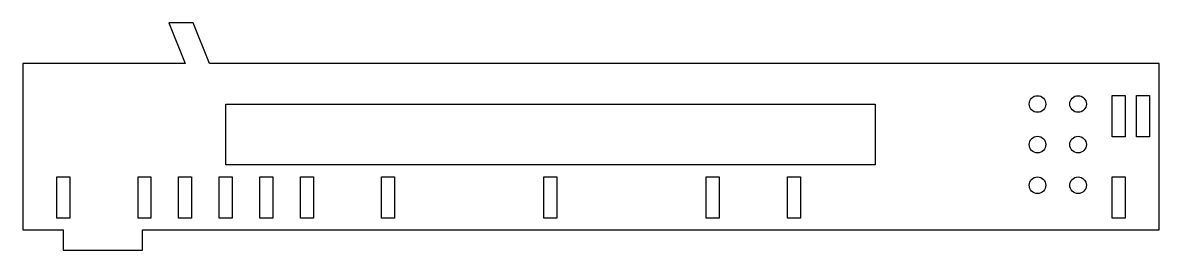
# Model space of a CAD drawing. Header units: millimetres. Extents: x 0 to 280, y -5 to 51.
import ezdxf

# ---------------------------------------------------------------- set-up
doc = ezdxf.new("R2010")
doc.units = ezdxf.units.MM

msp = doc.modelspace()

# ---------------------------------------------------------------- linework, layer by layer
for points in [[(280, 0), (280, 41), (46, 41), (42, 51), (36, 51), (40, 41), (0, 41), (0, 0), (10, 0), (10, -5), (29.5, -5), (29.5, 0)], [(210, 16), (50, 16), (50, 31), (210, 31)], [(268.4, 33.1), (271.6, 33.1), (271.6, 22.9), (268.4, 22.9)], [(274.4, 33.1), (277.6, 33.1), (277.6, 22.9), (274.4, 22.9)], [(8.4, 13.1), (11.6, 13.1), (11.6, 2.9), (8.4, 2.9)], [(31.6, 13.1), (31.6, 2.9), (28.4, 2.9), (28.4, 13.1)], [(38.4, 2.9), (38.4, 13.1), (41.6, 13.1), (41.6, 2.9)], [(51.6, 13.1), (51.6, 2.9), (48.4, 2.9), (48.4, 13.1)], [(58.4, 2.9), (58.4, 13.1), (61.6, 13.1), (61.6, 2.9)], [(68.4, 2.9), (68.4, 13.1), (71.6, 13.1), (71.6, 2.9)], [(91.6, 13.1), (91.6, 2.9), (88.4, 2.9), (88.4, 13.1)], [(131.6, 13.1), (131.6, 2.9), (128.4, 2.9), (128.4, 13.1)], [(171.6, 13.1), (171.6, 2.9), (168.4, 2.9), (168.4, 13.1)], [(191.6, 13.1), (191.6, 2.9), (188.4, 2.9), (188.4, 13.1)], [(271.6, 13.1), (271.6, 2.9), (268.4, 2.9), (268.4, 13.1)]]:
    msp.add_lwpolyline(points, close=True)
for centre in [(250, 31), (260, 31), (250, 21), (260, 21), (250, 11), (260, 11)]:
    msp.add_circle(centre, 2.05)

doc.saveas('drawing.dxf')
